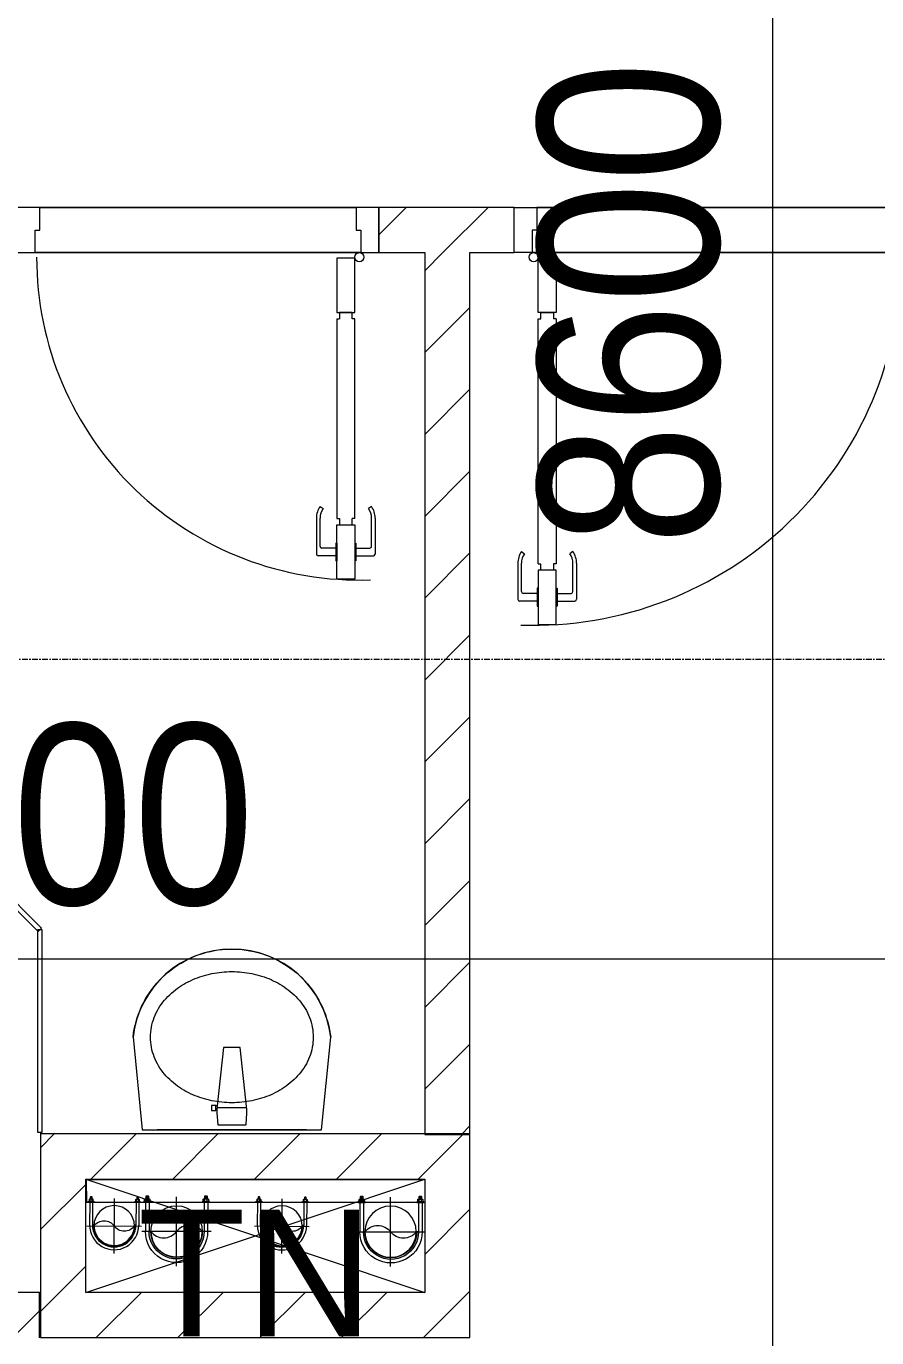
# Model space of a CAD drawing. Header units: millimetres. Extents: x 962 to 241049, y -15958 to 84407.
# Drawn here: x 159050 to 160932, y 37737 to 40638 of the extents above; entities that cross this region are included whole.
import ezdxf

# ---------------------------------------------------------------- set-up
doc = ezdxf.new("R2010")
doc.units = ezdxf.units.MM
doc.linetypes.add('Grid Line', pattern=[22.225, 12.7, -3.175, 3.175, -3.175])
doc.linetypes.add('IMPORT-CENTER _3_', pattern=[10.16, 6.35, -1.27, 1.27, -1.27])
for name, color, linetype, lineweight in [('0-1', 7, 'Continuous', 5), ('0-2', 250, 'Continuous', 9), ('A-ANNO-DIMS', 211, 'Continuous', 9), ('A-ANNO-DIMS-160', 211, 'Continuous', 9), ('A-DETL-GENF-1', 9, 'Continuous', 9), ('A-DOOR-1', 254, 'Continuous', 9), ('A-DOOR-2', 9, 'Continuous', 9), ('A-FLOR-2', 9, 'Continuous', 9), ('A-GLAZ-CURT-1', 254, 'Continuous', 9), ('A-GLAZ-CURT-2', 9, 'Continuous', 9), ('A-WALL-1', 253, 'Continuous', 18), ('A-WALL-2', 9, 'Continuous', 9), ('A-WALL-3', 113, 'Continuous', 18), ('A-WALL-PATT-1', 10, 'Continuous', 9), ('A-WALL-PATT-2', 111, 'Continuous', 9), ('G-ANNO-TEXT-1', 7, 'Continuous', 9), ('G-IMPT', 8, 'Continuous', 9), ('G-IMPT-2', 8, 'IMPORT-CENTER _3_', 9), ('M-EQPM', 50, 'Continuous', 9), ('P-SANR-FIXT-1', 254, 'Continuous', 9), ('S-GRID-1', 1, 'Grid Line', 9)]:
    doc.layers.add(name, color=color, linetype=linetype, lineweight=lineweight)
doc.styles.add('Arial_10', font='arial_0.ttf', dxfattribs={"height": 280})
doc.styles.add('UTM Avo', font='UTM Avo.ttf', dxfattribs={"width": 0.9, "height": 400})
doc.dimstyles.new('1_Dim_chi_tiet_2_5', dxfattribs={"dimscale": 304.8, "dimtxt": 399.720379, "dimasz": 0.629921, "dimexe": 0.524934, "dimexo": 0.0625, "dimgap": 0.052493, "dimtad": 1, "dimdec": 0, "dimrnd": 5, "dimzin": 0, "dimdsep": 46, "dimtxsty": 'UTM Avo', "dimblk1": 'OBLIQUE', "dimblk2": 'OBLIQUE', "dimsah": 1, "dimcen": 0.09, "dimdle": 0.524934, "dimazin": 0, "dimtfac": 1, "dimtdec": 4, "dimtix": 1, "dimtmove": 0, "dimatfit": 3, "dimfxl": 1.049869, "dimfxlon": 1, "dimtvp": 1, "dimtolj": 1, "dimtzin": 0, "dimarcsym": 2})
pattern_1 = [(45, (0, 0), (-90.50967, 90.50967), [])]
pattern_2 = [(45, (63179.03, 0), (-90.50967, 90.50967), [])]

# ---------------------------------------------------------------- blocks, each defined once
blk = doc.blocks.new('DOOR_CW_01 CANH MO-PANEL KINH - DIW_01-900x2200-CỬA GỖ VÂN LAMINATE-553375-TKCS_MB TẦNG 1')
at = {"layer": 'A-DETL-GENF-1'}
for p, q in [((-397, -182), (-397, -62)), ((-397, -62), (-357, -62)), ((-357, -62), (-357, -182)), ((-357, -182), (-397, -182)), ((-397, -196), (-391, -196)), ((-397, -738), (-397, -196)), ((-391, -196), (-391, -182)), ((-391, -182), (-363, -182)), ((-363, -182), (-363, -196)), ((-357, -196), (-363, -196)), ((-357, -196), (-357, -738)), ((-433.9, -711.2), (-427.3, -715.8)), ((-320.1, -711.2), (-326.7, -715.8)), ((-442, -737), (-442, -816.5)), ((-434, -799.5), (-434, -737)), ((-397, -738), (-391, -738)), ((-357, -752), (-397, -752)), ((-397, -752), (-397, -872)), ((-391, -752), (-391, -738)), ((-363, -752), (-391, -752)), ((-357, -738), (-363, -738)), ((-363, -738), (-363, -752)), ((-357, -872), (-357, -752)), ((-320, -799.5), (-320, -737)), ((-312, -737), (-312, -816.5)), ((-399, -803.5), (-430, -803.5)), ((-399, -792.2), (-399, -831.8)), ((-397, -792.2), (-399, -792.2)), ((-397, -792.2), (-397, -831.8)), ((-357, -792.2), (-357, -831.8)), ((-357, -792.2), (-355, -792.2)), ((-355, -792.2), (-355, -831.8)), ((-355, -803.5), (-324, -803.5)), ((-399, -820.5), (-438, -820.5)), ((-399, -831.8), (-397, -831.8)), ((-355, -831.8), (-357, -831.8)), ((-355, -820.5), (-316, -820.5)), ((-397, -872), (-357, -872))]:
    blk.add_line(p, q, dxfattribs=at)
blk.add_circle((-407, -60), 10, dxfattribs=at)
for centre, radius, start, end in [((-407, -60), 814, 268, 0), ((-397, -737), 45, 145, 180), ((-397, -737), 37, 145, 180), ((-357, -737), 37, 0, 35), ((-357, -737), 45, 360, 35), ((-430, -799.5), 4, 180, 270), ((-324, -799.5), 4, 270, 0), ((-438, -816.5), 4, 180, 270), ((-316, -816.5), 4, 270, 0)]:
    blk.add_arc(centre, radius, start, end, dxfattribs=at)
at = {"layer": 'A-DOOR-2'}
for p, q in [((-450, -50), (-450, 50)), ((-450, 50), (-400, 50)), ((-400, 50), (-400, 0)), ((400, 0), (400, 50)), ((400, 50), (450, 50)), ((450, 50), (450, -50)), ((-410, 0), (-410, -50)), ((-400, 0), (-410, 0)), ((410, 0), (400, 0)), ((410, -50), (410, 0)), ((-410, -50), (-450, -50)), ((-407, -50), (-382, -50)), ((450, -50), (410, -50))]:
    blk.add_line(p, q, dxfattribs=at)
blk = doc.blocks.new('DOOR_CW_01 CANH MO-PANEL KINH - DIG_02-800x2200-CỬA NHÔM KÍNH-400864-TKCS_MB TẦNG 1')
at = {"layer": 'A-DETL-GENF-1'}
for p, q in [((-347, 772), (-307, 772)), ((-347, 652), (-347, 772)), ((-307, 772), (-307, 652)), ((-349, 731.8), (-347, 731.8)), ((-349, 692.2), (-349, 731.8)), ((-347, 692.2), (-347, 731.8)), ((-307, 692.2), (-307, 731.8)), ((-305, 731.8), (-307, 731.8)), ((-305, 692.2), (-305, 731.8)), ((-392, 637), (-392, 716.5)), ((-349, 720.5), (-388, 720.5)), ((-384, 699.5), (-384, 637)), ((-349, 703.5), (-380, 703.5)), ((-305, 720.5), (-266, 720.5)), ((-305, 703.5), (-274, 703.5)), ((-270, 699.5), (-270, 637)), ((-262, 637), (-262, 716.5)), ((-347, 692.2), (-349, 692.2)), ((-307, 692.2), (-305, 692.2)), ((-307, 652), (-347, 652)), ((-313, 652), (-341, 652)), ((-341, 652), (-341, 638)), ((-313, 638), (-313, 652)), ((-383.9, 611.2), (-377.3, 615.8)), ((-347, 638), (-341, 638)), ((-347, 638), (-347, 196)), ((-307, 638), (-313, 638)), ((-307, 196), (-307, 638)), ((-270.1, 611.2), (-276.7, 615.8)), ((-347, 196), (-341, 196)), ((-307, 182), (-347, 182)), ((-347, 182), (-347, 62)), ((-341, 196), (-341, 182)), ((-341, 182), (-313, 182)), ((-307, 196), (-313, 196)), ((-313, 182), (-313, 196)), ((-307, 62), (-307, 182)), ((-347, 62), (-307, 62))]:
    blk.add_line(p, q, dxfattribs=at)
blk.add_circle((-357, 60), 10, dxfattribs=at)
for centre, radius, start, end in [((-357, 60), 714, 360, 92), ((-388, 716.5), 4, 90, 180), ((-380, 699.5), 4, 90, 180), ((-274, 699.5), 4, 0, 90), ((-266, 716.5), 4, 0, 90), ((-347, 637), 45, 180, 215), ((-347, 637), 37, 180, 215), ((-307, 637), 37, 325, 0), ((-307, 637), 45, 325, 0)]:
    blk.add_arc(centre, radius, start, end, dxfattribs=at)
at = {"layer": 'A-DOOR-2'}
for p, q in [((-360, 50), (-400, 50)), ((-400, 50), (-400, -50)), ((-360, 0), (-360, 50)), ((-357, 50), (-332, 50)), ((400, 50), (360, 50)), ((360, 50), (360, 0)), ((400, -50), (400, 50)), ((-350, 0), (-360, 0)), ((-350, -50), (-350, 0)), ((360, 0), (350, 0)), ((350, 0), (350, -50)), ((-400, -50), (-350, -50)), ((350, -50), (400, -50))]:
    blk.add_line(p, q, dxfattribs=at)
blk = doc.blocks.new('bonruatreo - Chậu rửa-348246-TKCS_MB TẦNG 1')
at = {"layer": 'P-SANR-FIXT-1'}
for p, q in [((-218.6, 205), (-198.4, 0)), ((198.4, 0), (218.6, 205)), ((-18.5, 182.5), (-32.2, 52.9)), ((18.5, 182.5), (-18.5, 182.5)), ((33, 45.4), (18.5, 182.5)), ((-35.6, 54.2), (-44.7, 54.2)), ((-44.7, 54.2), (-44.7, 42.8)), ((-44.7, 42.8), (-35.6, 42.8)), ((-35.6, 52.9), (-35.6, 54.2)), ((-32.2, 52.9), (-35.6, 52.9)), ((-35.6, 44.2), (-35.6, 52.9)), ((-35.6, 42.8), (-35.6, 44.2)), ((-35.6, 44.2), (-33.1, 44.2)), ((-32.2, 52.9), (-33.1, 44.2)), ((-33, 37.3), (-31.4, 12.2)), ((32.7, 48.5), (-32.7, 48.5)), ((31.4, 12.2), (33, 37.3)), ((-198.4, 0), (198.4, 0)), ((165, 0), (-165, 0)), ((-30.2, 11), (30.2, 11))]:
    blk.add_line(p, q, dxfattribs=at)
at = {"layer": 'P-SANR-FIXT-1', "flags": 128}
blk.add_lwpolyline([(-218.6, 205), (-217.4, 213.7), (-215.9, 222.4), (-214, 231), (-211.8, 239.5), (-209.3, 247.9), (-206.4, 256.2), (-203.2, 264.4), (-199.6, 272.5), (-195.8, 280.4), (-191.6, 288.1), (-187.1, 295.7), (-182.3, 303.1), (-177.3, 310.3), (-171.9, 317.3), (-166.3, 324.1), (-160.4, 330.6), (-154.2, 336.9), (-147.8, 342.9), (-141.2, 348.7), (-134.3, 354.2), (-127.3, 359.4), (-120, 364.4), (-112.5, 369), (-104.9, 373.4), (-97.1, 377.4), (-89.1, 381.2), (-81, 384.6), (-72.7, 387.6), (-64.4, 390.4), (-55.9, 392.8), (-47.3, 394.8), (-38.7, 396.6), (-30, 397.9), (-21.3, 399), (-12.5, 399.6), (-3.7, 400), (5.1, 399.9), (13.9, 399.6), (22.6, 398.8), (31.4, 397.8), (40.1, 396.3), (48.7, 394.5), (57.2, 392.4), (65.7, 390), (74, 387.2), (82.2, 384.1), (90.3, 380.6), (98.3, 376.8), (106.1, 372.7), (113.7, 368.3), (121.1, 363.6), (128.4, 358.7), (135.4, 353.4), (142.2, 347.8), (148.8, 342), (155.2, 335.9), (161.3, 329.6), (167.2, 323), (172.8, 316.2), (178.1, 309.2), (183.1, 302), (187.8, 294.6), (192.2, 287), (196.4, 279.2), (200.2, 271.3), (203.7, 263.2), (206.8, 255), (209.7, 246.6), (212.2, 238.2), (214.3, 229.7), (216.1, 221.1), (217.6, 212.4), (218.6, 205)], dxfattribs=at)
at = {"layer": 'P-SANR-FIXT-1'}
for centre, radius, start, end in [((0, 180), 220, 6.525, 173.475), ((5.5, 41.4), 38.7, 175.8543, 186.034), ((-5.5, 41.4), 38.7, 353.966, 6.034), ((-30.1, 12.3), 1.3, 183.5997, 268.7722), ((30.1, 12.3), 1.3, 271.2278, 356.4003)]:
    blk.add_arc(centre, radius, start, end, dxfattribs=at)
for points in [[(-180, 205), (-180, 212.4), (-178.6, 227.3), (-172.4, 248.8), (-162.5, 268.9), (-149.4, 287), (-133.8, 303), (-116.1, 316.6), (-96.9, 327.9), (-76.5, 336.8), (-55.2, 343.5), (-33.3, 347.9), (-11.2, 350.1), (11.1, 350.1), (33.3, 347.9), (55.2, 343.5), (76.5, 336.8), (96.9, 327.9), (116.1, 316.6), (133.8, 302.9), (149.5, 287), (162.5, 268.8), (172.4, 248.8), (178.6, 227.3), (180, 212.4), (180, 205)], [(180, 205), (180, 197.6), (178.6, 182.7), (172.4, 161.2), (162.5, 141.2), (149.5, 123), (133.8, 107.1), (116.1, 93.4), (96.9, 82.1), (76.5, 73.2), (55.2, 66.5), (33.3, 62.1), (11.1, 59.9), (-11.2, 59.9), (-33.3, 62.1), (-55.2, 66.5), (-76.5, 73.2), (-96.9, 82.1), (-116.1, 93.4), (-133.8, 107), (-149.4, 123), (-162.5, 141.1), (-172.4, 161.2), (-178.6, 182.7), (-180, 197.6), (-180, 205)]]:
    blk.add_open_spline(points, degree=3, dxfattribs=at)
blk = doc.blocks.new('System Panel - Glazed-579637-TKCS_MB TẦNG 1')
at = {"layer": 'A-GLAZ-CURT-2'}
for p, q in [((352.2, 5), (-352.2, 5)), ((-352.2, 5), (-352.2, -5)), ((352.2, -5), (352.2, 5)), ((-352.2, -5), (352.2, -5))]:
    blk.add_line(p, q, dxfattribs=at)
blk = doc.blocks.new('System Panel - Glazed-1033950-TKCS_MB TẦNG 1')
at = {"layer": 'A-GLAZ-CURT-2'}
for p, q in [((223.7, 5), (-223.7, 5)), ((-223.7, 5), (-223.7, -5)), ((223.7, -5), (223.7, 5)), ((-223.7, -5), (223.7, -5))]:
    blk.add_line(p, q, dxfattribs=at)
blk = doc.blocks.new('NCV_TKTC_TANG 1_rvt-1-TKCS_MB TẦNG 1')
at = {"layer": 'A-WALL-PATT-1'}
h = blk.add_hatch(dxfattribs=at)
h.set_pattern_fill('FP_1', color=256, style=0, pattern_type=2)
h.set_pattern_definition(pattern_1)
h.paths.add_polyline_path([(99852.6, 40136.9), (99852.6, 40236.9), (99650.5, 40236.9), (99650.5, 40136.9)])
h.paths.add_polyline_path([(98750.5, 40136.9), (98750.5, 40236.9), (98352.6, 40236.9), (98352.6, 40136.9)])
h.paths.add_polyline_path([(97850.5, 40136.9), (98152.6, 40136.9), (98152.6, 40236.9), (97850.5, 40236.9)])
h.paths.add_polyline_path([(96950.5, 40136.9), (96950.5, 40236.9), (96650.9, 40236.9), (96650.9, 40136.9), (96852.6, 40136.9)])
h.paths.add_polyline_path([(95850.9, 40136.9), (95850.9, 40236.9), (95052.6, 40236.9), (95052.6, 40136.9), (95610.1, 40136.9)])
h = blk.add_hatch(dxfattribs=at)
h.set_pattern_fill('FP_1', color=256, style=0, pattern_type=2)
h.set_pattern_definition(pattern_1)
h.paths.add_polyline_path([(96819.1, 38186.9), (96852.6, 38186.9), (96852.6, 40136.9), (96752.6, 40136.9), (96752.6, 38186.9)])
h = blk.add_hatch(dxfattribs=at)
h.set_pattern_fill('FP_1', color=256, style=0, pattern_type=2)
h.set_pattern_definition(pattern_1)
h.paths.add_polyline_path([(95900.5, 37736.9), (95900.5, 37836.9), (95052.6, 37836.9), (95052.6, 37736.9), (95610.1, 37736.9)])
at = {"layer": 'A-FLOR-2'}
for p, q in [((95900.9, 40236.9), (96600.9, 40236.9)), ((96600.9, 40236.9), (95900.9, 40236.9)), ((97000.5, 40236.9), (97800.5, 40236.9)), ((97800.5, 40236.9), (97000.5, 40236.9)), ((95890.9, 40136.9), (96610.9, 40136.9)), ((97810.5, 40136.9), (96990.5, 40136.9)), ((96990.5, 40136.9), (97810.5, 40136.9)), ((95902.6, 38191.9), (95902.6, 38187.8)), ((95900.5, 37836.9), (95902.6, 37836.9))]:
    blk.add_line(p, q, dxfattribs=at)
at = {"layer": 'A-WALL-1'}
for p, q in [((96950.5, 40236.9), (96650.9, 40236.9)), ((96650.9, 40236.9), (96650.9, 40136.9)), ((96950.5, 40136.9), (96950.5, 40236.9)), ((96650.9, 40136.9), (96752.6, 40136.9)), ((96752.6, 40136.9), (96752.6, 38186.9)), ((96852.6, 40136.9), (96950.5, 40136.9)), ((96852.6, 38186.9), (96852.6, 40136.9)), ((96752.6, 38186.9), (96852.6, 38186.9)), ((95900.5, 37836.9), (95052.6, 37836.9)), ((95900.5, 37736.9), (95900.5, 37836.9))]:
    blk.add_line(p, q, dxfattribs=at)
at = {"layer": 'A-WALL-2'}
for p, q in [((95900.9, 40236.9), (96600.9, 40236.9)), ((97000.5, 40236.9), (97800.5, 40236.9)), ((96610.9, 40136.9), (95890.9, 40136.9)), ((97810.5, 40136.9), (96990.5, 40136.9))]:
    blk.add_line(p, q, dxfattribs=at)
at = {"layer": 'A-DOOR-1', "rotation": 180}
blk.add_blockref('DOOR_CW_01 CANH MO-PANEL KINH - DIG_02-800x2200-CỬA NHÔM KÍNH-400864-TKCS_MB TẦNG 1', (96250.9, 40186.9), dxfattribs=at)
at = {"layer": 'A-DOOR-1'}
blk.add_blockref('DOOR_CW_01 CANH MO-PANEL KINH - DIW_01-900x2200-CỬA GỖ VÂN LAMINATE-553375-TKCS_MB TẦNG 1', (97400.5, 40186.9), dxfattribs=at)
at = {"layer": 'A-GLAZ-CURT-1'}
for name, p, rotation in [('System Panel - Glazed-579637-TKCS_MB TẦNG 1', (95651.9, 38888.3), 314.9999999999997), ('System Panel - Glazed-1033950-TKCS_MB TẦNG 1', (95900.9, 38415.6), 270)]:
    blk.add_blockref(name, p, dxfattribs=dict(at, rotation=rotation))
at = {"layer": 'P-SANR-FIXT-1'}
blk.add_blockref('bonruatreo - Chậu rửa-348246-TKCS_MB TẦNG 1', (96325.9, 38196.9), dxfattribs=at)
blk = doc.blocks.new('TKTC_XREF_251221_MB TANG 1 - TKTC_XREF_260130_MB TANG 1_dwg_CUM U_DN100-4202112-TKCS_MB TẦNG 1')
at = {"layer": 'G-IMPT'}
blk.add_hatch(color=256, dxfattribs=at).paths.add_polyline_path([(0, 61), (0, 57), (14.8, 55.1), (28.5, 49.4), (40.3, 40.3), (49.4, 28.5), (55.1, 14.8), (57, 0), (55.1, -14.8), (49.4, -28.5), (40.3, -40.3), (28.5, -49.4), (14.8, -55.1), (0, -57), (0, -61), (15.8, -58.9), (30.5, -52.8), (43.1, -43.1), (52.8, -30.5), (59.7, -9.6), (61, 0), (58.9, 15.8), (52.8, 30.5), (43.1, 43.1), (30.5, 52.8), (15.8, 58.9)])
for p, q in [((-79.1, 66.6), (-79.1, 63.4)), ((-76.6, 66.6), (-76.6, 63.4)), ((-74.6, 66.6), (-74.6, 63.4)), ((-72.7, 69.3), (-72.7, 60.7)), ((-66.9, 67.9), (-71.7, 67.9)), ((-66.9, 62.1), (-71.7, 62.1)), ((-65, 69), (0, 69)), ((-79.1, -63.4), (-79.1, -66.6)), ((-76.6, -63.4), (-76.6, -66.6)), ((-74.6, -63.4), (-74.6, -66.6)), ((-72.7, -60.7), (-72.7, -69.3)), ((-66.9, -62.1), (-71.7, -62.1)), ((-66.9, -67.9), (-71.7, -67.9)), ((-65, -69), (0, -69))]:
    blk.add_line(p, q, dxfattribs=at)
at = {"layer": 'G-IMPT', "flags": 128}
for points in [[(-72.7, 67.6), (-78.1, 67.6), (-78.1, 62.4), (-72.7, 62.4)], [(-71.7, 59.2), (-66.9, 59.2), (-66.9, 70.8), (-71.7, 70.8)], [(-66.9, 70.8), (-66.9, 72.7), (-65, 72.7), (-65, 57.3), (-66.9, 57.3), (-66.9, 59.2)], [(-65, 61), (0, 61), (0, 57)], [(-72.7, -62.4), (-78.1, -62.4), (-78.1, -67.6), (-72.7, -67.6)], [(-71.7, -70.8), (-66.9, -70.8), (-66.9, -59.2), (-71.7, -59.2)], [(-66.9, -59.2), (-66.9, -57.3), (-65, -57.3), (-65, -72.7), (-66.9, -72.7), (-66.9, -70.8)], [(-65, -61), (0, -61), (0, -57)]]:
    blk.add_lwpolyline(points, dxfattribs=at)
at = {"layer": 'G-IMPT'}
for centre, radius, start, end in [((-78.1, 66.6), 0.96, 90, 180), ((-78.1, 63.4), 0.96, 180, 270), ((-71.1, 69.3), 1.56, 112.6199, 247.3801), ((-67.9, 65), 4.8, 143.1301, 216.8699), ((-71.1, 60.7), 1.56, 112.6199, 247.3801), ((0, 0), 69, 270, 90), ((0, 0), 61, 270, 90), ((0, 0), 57, 270, 90), ((-78.1, -63.4), 0.96, 90, 180), ((-78.1, -66.6), 0.96, 180, 270), ((-71.1, -60.7), 1.56, 112.6199, 247.3801), ((-67.9, -65), 4.8, 143.1301, 216.8699), ((-71.1, -69.3), 1.56, 112.6199, 247.3801)]:
    blk.add_arc(centre, radius, start, end, dxfattribs=at)
blk = doc.blocks.new('TKTC_XREF_251221_MB TANG 1 - TKTC_XREF_260130_MB TANG 1_dwg_$cc-V132-TKCS_MB TẦNG 1')
at = {"layer": 'G-IMPT'}
blk.add_circle((0, 0), 0.5, dxfattribs=at)
for centre, radius, start, end in [((0, 0), 0.5, 90, 270), ((0.188, 0.25), 0.313, 126.8699, 233.1301), ((-0.188, -0.25), 0.313, 306.8699, 53.1301)]:
    blk.add_arc(centre, radius, start, end, dxfattribs=at)
at = {"layer": 'G-IMPT-2'}
for p, q in [((0, -0.673), (0, 0.673)), ((-0.673, 0), (0.673, 0))]:
    blk.add_line(p, q, dxfattribs=at)
blk = doc.blocks.new('TKTC_XREF_251221_MB TANG 1 - TKTC_XREF_260130_MB TANG 1_dwg_$cc-4202114-TKCS_MB TẦNG 1')
at = {"layer": 'G-IMPT'}
blk.add_circle((0, 0), 0.5, dxfattribs=at)
for centre, radius, start, end in [((0, 0), 0.5, 90, 270), ((0.188, 0.25), 0.313, 126.8699, 233.1301), ((-0.188, -0.25), 0.313, 306.8699, 53.1301)]:
    blk.add_arc(centre, radius, start, end, dxfattribs=at)
at = {"layer": 'G-IMPT-2'}
for p, q in [((0, -0.673), (0, 0.673)), ((-0.673, 0), (0.673, 0))]:
    blk.add_line(p, q, dxfattribs=at)
blk = doc.blocks.new('TKTC_XREF_251221_MB TANG 1 - TKTC_XREF_260130_MB TANG 1_dwg_CUM U_DN100-4202115-TKCS_MB TẦNG 1')
at = {"layer": 'G-IMPT'}
blk.add_hatch(color=256, dxfattribs=at).paths.add_polyline_path([(0, -61), (0, -57), (14.8, -55.1), (28.5, -49.4), (40.3, -40.3), (49.4, -28.5), (55.1, -14.8), (57, 0), (55.1, 14.8), (49.4, 28.5), (40.3, 40.3), (28.5, 49.4), (14.8, 55.1), (0, 57), (0, 61), (15.8, 58.9), (30.5, 52.8), (43.1, 43.1), (52.8, 30.5), (58.9, 15.8), (61, 0), (58.9, -15.8), (52.8, -30.5), (43.1, -43.1), (30.5, -52.8), (15.8, -58.9)])
for p, q in [((-79.1, 66.6), (-79.1, 63.4)), ((-76.6, 66.6), (-76.6, 63.4)), ((-74.6, 66.6), (-74.6, 63.4)), ((-72.7, 69.3), (-72.7, 60.7)), ((-66.9, 67.9), (-71.7, 67.9)), ((-66.9, 62.1), (-71.7, 62.1)), ((-65, 69), (0, 69)), ((-79.1, -63.4), (-79.1, -66.6)), ((-76.6, -63.4), (-76.6, -66.6)), ((-74.6, -63.4), (-74.6, -66.6)), ((-72.7, -60.7), (-72.7, -69.3)), ((-66.9, -62.1), (-71.7, -62.1)), ((-66.9, -67.9), (-71.7, -67.9)), ((-65, -69), (0, -69))]:
    blk.add_line(p, q, dxfattribs=at)
at = {"layer": 'G-IMPT', "flags": 128}
for points in [[(-72.7, 67.6), (-78.1, 67.6), (-78.1, 62.4), (-72.7, 62.4)], [(-71.7, 59.2), (-66.9, 59.2), (-66.9, 70.8), (-71.7, 70.8)], [(-66.9, 70.8), (-66.9, 72.7), (-65, 72.7), (-65, 57.3), (-66.9, 57.3), (-66.9, 59.2)], [(-65, 61), (0, 61), (0, 57)], [(-66.9, -59.2), (-66.9, -57.3), (-65, -57.3), (-65, -72.7), (-66.9, -72.7), (-66.9, -70.8)], [(-65, -61), (0, -61), (0, -57)], [(-72.7, -62.4), (-78.1, -62.4), (-78.1, -67.6), (-72.7, -67.6)], [(-71.7, -70.8), (-66.9, -70.8), (-66.9, -59.2), (-71.7, -59.2)]]:
    blk.add_lwpolyline(points, dxfattribs=at)
at = {"layer": 'G-IMPT'}
for centre, radius, start, end in [((-78.1, 66.6), 0.96, 90, 180), ((-78.1, 63.4), 0.96, 180, 270), ((-71.1, 69.3), 1.56, 112.6199, 247.3801), ((-67.9, 65), 4.8, 143.1301, 216.8699), ((-71.1, 60.7), 1.56, 112.6199, 247.3801), ((0, 0), 69, 270, 90), ((0, 0), 61, 270, 90), ((0, 0), 57, 270, 90), ((-78.1, -63.4), 0.96, 90, 180), ((-78.1, -66.6), 0.96, 180, 270), ((-71.1, -60.7), 1.56, 112.6199, 247.3801), ((-67.9, -65), 4.8, 143.1301, 216.8699), ((-71.1, -69.3), 1.56, 112.6199, 247.3801)]:
    blk.add_arc(centre, radius, start, end, dxfattribs=at)
blk = doc.blocks.new('TKTC_XREF_251221_MB TANG 1 - TKTC_XREF_260130_MB TANG 1_dwg_$cc-V182-TKCS_MB TẦNG 1')
at = {"layer": 'G-IMPT'}
blk.add_circle((0, 0), 0.5, dxfattribs=at)
for centre, radius, start, end in [((0, 0), 0.5, 90, 270), ((0.188, 0.25), 0.313, 126.8699, 233.1301), ((-0.188, -0.25), 0.313, 306.8699, 53.1301)]:
    blk.add_arc(centre, radius, start, end, dxfattribs=at)
at = {"layer": 'G-IMPT-2'}
for p, q in [((0, -0.673), (0, 0.665)), ((-0.673, 0), (0.673, 0))]:
    blk.add_line(p, q, dxfattribs=at)
blk = doc.blocks.new('TKTC_XREF_251221_MB TANG 1 - TKTC_XREF_260130_MB TANG 1_dwg_$cc-4202116-TKCS_MB TẦNG 1')
at = {"layer": 'G-IMPT'}
blk.add_circle((0, 0), 0.5, dxfattribs=at)
for centre, radius, start, end in [((0, 0), 0.5, 90, 270), ((0.188, 0.25), 0.313, 126.8699, 233.1301), ((-0.188, -0.25), 0.313, 306.8699, 53.1301)]:
    blk.add_arc(centre, radius, start, end, dxfattribs=at)
at = {"layer": 'G-IMPT-2'}
for p, q in [((0, -0.673), (0, 0.673)), ((-0.673, 0), (0.673, 0))]:
    blk.add_line(p, q, dxfattribs=at)
blk = doc.blocks.new('TKTC_XREF_251221_MB TANG 1 - TKTC_XREF_260130_MB TANG 1_dwg-4202109-TKCS_MB TẦNG 1')
at = {"layer": 'G-IMPT'}
blk.add_line((-106399.1, -363260.2), (-107147.9, -363260.2), dxfattribs=at)
at = {"layer": 'G-IMPT', "flags": 128}
blk.add_lwpolyline([(-107147.9, -363259.4), (-107147.6, -363309.4), (-106399.1, -363309.4)], dxfattribs=at)
at = {"extrusion": (0, 0, -1)}
for name, p, xscale, yscale, zscale, rotation in [('TKTC_XREF_251221_MB TANG 1 - TKTC_XREF_260130_MB TANG 1_dwg_$cc-V132-TKCS_MB TẦNG 1', (107086.1, -363362.3), 90.0000000000512, 90.0000000000512, -90.0000000000512, 90.41977899777648), ('TKTC_XREF_251221_MB TANG 1 - TKTC_XREF_260130_MB TANG 1_dwg_CUM U_DN100-4202115-TKCS_MB TẦNG 1', (106948.2, -363374.4), 0.9974999999999966, 0.9974999999999966, -0.9974999999999966, 270.0467435564909), ('TKTC_XREF_251221_MB TANG 1 - TKTC_XREF_260130_MB TANG 1_dwg_$cc-4202116-TKCS_MB TẦNG 1', (106715, -363362.7), 90.0000000000512, 90.0000000000512, -90.0000000000512, 90.41977899777648), ('TKTC_XREF_251221_MB TANG 1 - TKTC_XREF_260130_MB TANG 1_dwg_$cc-V182-TKCS_MB TẦNG 1', (106474.7, -363375.2), 113.7150000000092, 113.7150000000092, -113.7150000000092, 90.04476088158574), ('TKTC_XREF_251221_MB TANG 1 - TKTC_XREF_260130_MB TANG 1_dwg_CUM U_DN100-4202115-TKCS_MB TẦNG 1', (106473.8, -363375.2), 0.9975000000000005, 0.9975000000000005, -0.9975000000000006, 270.0467435561337)]:
    blk.add_blockref(name, p, dxfattribs=dict(at, xscale=xscale, yscale=yscale, zscale=zscale, rotation=rotation))
for name, p, xscale, yscale, zscale, rotation in [('TKTC_XREF_251221_MB TANG 1 - TKTC_XREF_260130_MB TANG 1_dwg_CUM U_DN100-4202112-TKCS_MB TẦNG 1', (-107086.1, -363360.4), 0.7894736842105241, 0.7894736842105241, 0.7894736842105241, 269.580221000629), ('TKTC_XREF_251221_MB TANG 1 - TKTC_XREF_260130_MB TANG 1_dwg_$cc-4202114-TKCS_MB TẦNG 1', (-106948.2, -363374.4), 113.7150000000092, 113.7150000000092, 113.7150000000092, 89.95325644590794), ('TKTC_XREF_251221_MB TANG 1 - TKTC_XREF_260130_MB TANG 1_dwg_CUM U_DN100-4202112-TKCS_MB TẦNG 1', (-106715, -363360.8), 0.7894736842105241, 0.7894736842105241, 0.7894736842105241, 269.580221000629)]:
    blk.add_blockref(name, p, dxfattribs=dict(xscale=xscale, yscale=yscale, zscale=zscale, rotation=rotation))
blk = doc.blocks.new('TKTC_XREF_251221_MB TANG 1 - TKTC_XREF_251221_MB TANG 1-2038492-TKCS_MB TẦNG 1')
blk.add_blockref('TKTC_XREF_251221_MB TANG 1 - TKTC_XREF_260130_MB TANG 1_dwg-4202109-TKCS_MB TẦNG 1', (169499.1, 384109.7))
blk = doc.blocks.new('DIMBLOCK196-TKCS_MB TẦNG 1')
at = {"layer": 'A-ANNO-DIMS-160'}
for p, q in [((160701.5, 35577.4), (160701.5, 44496.9)), ((160381.5, 44336.9), (160861.5, 44336.9)), ((160701.5, 44336.9), (160381.5, 44336.9)), ((160381.5, 35737.4), (160861.5, 35737.4)), ((160701.5, 35737.4), (160381.5, 35737.4))]:
    blk.add_line(p, q, dxfattribs=at)
at = {"layer": 'A-ANNO-DIMS-160', "lineweight": 25}
for p, q in [((160701.5, 44336.9), (160605.5, 44432.9)), ((160701.5, 44336.9), (160797.5, 44240.9)), ((160701.5, 35737.4), (160605.5, 35833.4)), ((160701.5, 35737.4), (160797.5, 35641.4))]:
    blk.add_line(p, q, dxfattribs=at)
at = {"layer": 'A-ANNO-DIMS-160', "color": 0, "insert": (160181.9, 39489.4), "char_height": 400, "width": 1314.636, "attachment_point": 1, "rotation": 90, "line_spacing_factor": 1.110334, "style": 'UTM Avo'}
blk.add_mtext('8600', dxfattribs=at)
blk = doc.blocks.new('_Oblique')
at = {"color": 0, "linetype": 'ByBlock', "lineweight": -2}
blk.add_line((-0.5, -0.5), (0.5, 0.5), dxfattribs=at)
blk = doc.blocks.new('DIMBLOCK201-TKCS_MB TẦNG 1')
at = {"layer": 'A-ANNO-DIMS-160'}
for p, q in [((155031.6, 38895.5), (155031.6, 38415.5)), ((155031.6, 38575.5), (155031.6, 38895.5)), ((163031.6, 38895.5), (163031.6, 38415.5)), ((163031.6, 38575.5), (163031.6, 38895.5)), ((154871.6, 38575.5), (163191.6, 38575.5))]:
    blk.add_line(p, q, dxfattribs=at)
at = {"layer": 'A-ANNO-DIMS-160', "lineweight": 25}
for p, q in [((155031.6, 38575.5), (155127.6, 38671.5)), ((163031.6, 38575.5), (163127.6, 38671.5)), ((155031.6, 38575.5), (154935.6, 38479.5)), ((163031.6, 38575.5), (162935.6, 38479.5))]:
    blk.add_line(p, q, dxfattribs=at)
at = {"layer": 'A-ANNO-DIMS-160', "color": 0, "insert": (158483.8, 39095.2), "char_height": 400, "width": 1314.636, "attachment_point": 1, "line_spacing_factor": 1.110334, "style": 'UTM Avo'}
blk.add_mtext('8000', dxfattribs=at)

msp = doc.modelspace()

# ---------------------------------------------------------------- hatches: boundary and pattern name
at = {"layer": 'A-WALL-PATT-2'}
h = msp.add_hatch(dxfattribs=at)
h.set_pattern_fill('FP_1', color=256, style=0, pattern_type=2)
h.set_pattern_definition(pattern_2)
h.paths.add_polyline_path([(160031.6, 38087.8), (160031.6, 38187.8), (159081.6, 38187.8), (159081.6, 38087.8), (159998.1, 38087.8)])
h = msp.add_hatch(dxfattribs=at)
h.set_pattern_fill('FP_1', color=256, style=0, pattern_type=2)
h.set_pattern_definition(pattern_2)
h.paths.add_polyline_path([(159181.6, 37737.4), (159181.6, 38087.8), (159081.6, 38087.8), (159081.6, 37737.4)])
h = msp.add_hatch(dxfattribs=at)
h.set_pattern_fill('FP_1', color=256, style=0, pattern_type=2)
h.set_pattern_definition(pattern_2)
h.paths.add_polyline_path([(159931.6, 37837.4), (160031.6, 37837.4), (160031.6, 38087.8), (159931.6, 38087.8), (159931.6, 37902.2)])
h = msp.add_hatch(dxfattribs=at)
h.set_pattern_fill('FP_1', color=256, style=0, pattern_type=2)
h.set_pattern_definition(pattern_2)
h.paths.add_polyline_path([(160031.6, 37737.4), (160031.6, 37837.4), (159181.6, 37837.4), (159181.6, 37737.4), (159595.1, 37737.4)])

# ---------------------------------------------------------------- linework, layer by layer
at = {"layer": '0-2'}
for p, q in [((159181.6, 37837.4), (159931.6, 38087.8)), ((159181.6, 38087.8), (159931.6, 37837.4))]:
    msp.add_line(p, q, dxfattribs=at)
at = {"layer": 'A-WALL-3'}
for p, q in [((160031.6, 38187.8), (159081.6, 38187.8)), ((159081.6, 38187.8), (159081.6, 37737.4)), ((160031.6, 37737.4), (160031.6, 38187.8)), ((159181.6, 38087.8), (159931.6, 38087.8)), ((159181.6, 37837.4), (159181.6, 38087.8)), ((159931.6, 38087.8), (159931.6, 37837.4)), ((159931.6, 37837.4), (159181.6, 37837.4)), ((159081.6, 37737.4), (160031.6, 37737.4))]:
    msp.add_line(p, q, dxfattribs=at)
at = {"layer": 'S-GRID-1'}
msp.add_line((192368.8, 39236.9), (96265.8, 39236.9), dxfattribs=at)

# ---------------------------------------------------------------- block references
at = {"layer": '0-1'}
msp.add_blockref('NCV_TKTC_TANG 1_rvt-1-TKCS_MB TẦNG 1', (63179, 0), dxfattribs=at)
at = {"layer": 'M-EQPM'}
msp.add_blockref('TKTC_XREF_251221_MB TANG 1 - TKTC_XREF_251221_MB TANG 1-2038492-TKCS_MB TẦNG 1', (96831.6, 17236.9), dxfattribs=at)

# ---------------------------------------------------------------- texts
at = {"layer": 'G-ANNO-TEXT-1', "insert": (159557.1, 37880.5), "char_height": 280, "width": 603.2, "attachment_point": 5, "line_spacing_factor": 0.936439, "style": 'Arial_10'}
msp.add_mtext('\\pt79.9988,160.0004,239.9992,320.0008,399.9996,480.0012,560,639.9988,720.0004,799.9992,880.0008,959.9996,1040.0012,1120,1199.9988,1280.0004,1359.9992,1440.0008,1519.9996,1600.0012,1680,1759.9988,1840.0004,1919.9992,2000.0008,2079.9996,2160.0012,2240,2319.9988,2400.0004,2479.9992,2560.0008;TN', dxfattribs=at)

# ---------------------------------------------------------------- dimensions: what is measured, and where the dimension line sits
at = {"layer": 'A-ANNO-DIMS'}
dim = msp.add_linear_dim(base=(160701.5151, 44336.936), p1=(160381.5151, 35737.3629), p2=(160381.5151, 44336.936), angle=90, dimstyle='1_Dim_chi_tiet_2_5', override={"dimpost": '<>', "dimfxl": 8599.573178}, dxfattribs=at)
dim.commit()
dim.dimension.update_dxf_attribs({"geometry": 'DIMBLOCK196-TKCS_MB TẦNG 1', "text_midpoint": (160478.523, 40037.1494)})
dim = msp.add_linear_dim(base=(163031.6, 38575.5), p1=(155031.6, 38895.5), p2=(163031.6, 38895.5), dimstyle='1_Dim_chi_tiet_2_5', override={"dimpost": '<>', "dimfxl": 8000}, dxfattribs=at)
dim.commit()
dim.dimension.update_dxf_attribs({"geometry": 'DIMBLOCK201-TKCS_MB TẦNG 1', "text_midpoint": (159031.6, 38798.5)})

doc.saveas('drawing.dxf')
